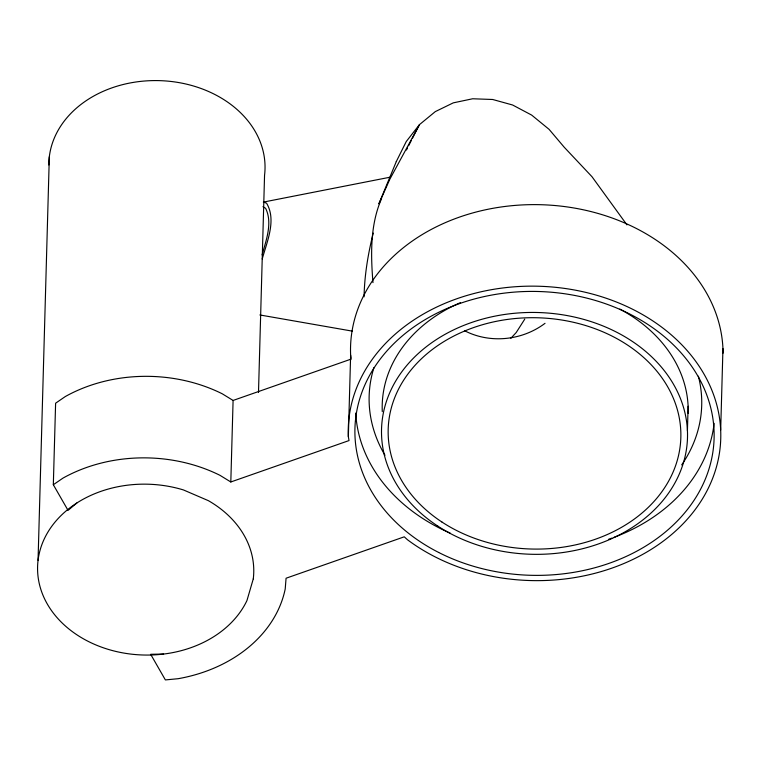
<?xml version="1.0" encoding="UTF-8"?>
<svg xmlns="http://www.w3.org/2000/svg" width="761" height="761" viewBox="0 0 761 761"><rect width="100%" height="100%" fill="white"/><g stroke="black" fill="none" stroke-linecap="round" stroke-linejoin="round"><path stroke-width="1.14" d="M364.062 296.838C364.49 275.32 368.01 253.936 373.242 233.104M38.05 560.343L49.322 156.766M76.851 502.983L68.043 510.365L53.327 484.738L55.61 403.206L65.275 396.567A141.394 111.724 1.6 0 1 222.26 393.798L233.094 400.448L351.287 359.04M723.064 353.19A186.302 147.206 1.6 0 0 533.09 204.623A186.302 147.206 1.6 0 0 350.631 355.14L348.348 436.671L349.014 440.571L230.811 481.979L233.094 400.448M258.493 392.514L264.552 175.296A108.119 85.432 1.6 0 0 162.045 80.733A108.119 85.432 1.6 0 0 48.828 164.975M687.43 430.697L688.115 406.241M720.677 430.117L722.95 348.586M262.117 254.925C266.103 240.219 272.809 222.954 265.627 208.324L262.954 206.697M262.231 258.997C266.978 241.646 276.709 220.043 266.559 203.168L263.363 202.103L389.784 177.265M381.594 198.545C370.093 224.752 370.683 254.535 372.976 282.607M406.46 149.993L407.535 147.891M408.619 145.779L411.32 140.5M412.405 138.388L419.425 124.671L435.311 111.601L453.28 102.859L472.657 98.768L492.69 99.491L512.619 105.008L531.663 115.092L549.1 129.36L564.253 147.263L591.991 176.714L626.94 224.876M524.757 319.135L516.205 332.538L510.821 338.303M53.327 484.738L63.001 478.098A141.394 111.724 1.6 0 1 219.986 475.33L230.811 481.979M545.028 323.32C522.284 340.509 490.103 343.915 464.667 330.769M163.577 654.06L150.668 654.289L165.375 679.925L178.15 678.698A141.394 111.724 1.6 0 0 285.213 588.966L286.069 578.227L404.262 536.819L407.554 539.806A186.302 147.206 1.6 0 0 699.036 504.163A186.302 147.206 1.6 0 0 576.305 290.35A186.302 147.206 1.6 0 0 348.348 436.671M259.872 314.959L352.257 331.121M350.631 355.14L351.125 358.07M698.379 376.191A166.345 131.434 1.6 0 1 681.675 464.914M384.98 455.259A166.345 131.434 1.6 0 1 373.955 367.573M382.279 411.625A153.037 120.923 1.6 0 1 460.5 302.602M619.835 309.071A153.037 120.923 1.6 0 1 688.172 413.356M714.122 423.325A179.653 141.955 1.6 0 1 614.127 537.295M611.93 538.103A179.653 141.955 1.6 0 1 608.6 539.283M450.208 533.119A179.653 141.955 1.6 0 1 355.729 413.08M253.28 578.874L246.954 600.543A108.119 85.432 1.6 0 1 107.872 649.266A108.119 85.432 1.6 0 1 44.385 538.674A108.119 85.432 1.6 0 1 183.468 489.951L208.39 500.671A108.119 85.432 1.6 0 1 253.28 578.874M396.281 161.598L378.892 203.824L389.898 179.082L419.425 124.671L406.25 141.546L396.281 161.598M438.659 552.457A179.653 141.955 1.6 0 0 713.999 440.857A179.653 141.955 1.6 0 0 450.883 306.873A179.653 141.955 1.6 0 0 438.659 552.457M437.775 526.079A153.037 120.923 1.6 0 0 685.556 454.346A153.037 120.923 1.6 0 0 480.21 319.753A153.037 120.923 1.6 0 0 437.775 526.079M441.979 522.056A146.378 115.662 1.6 0 0 678.983 453.432A146.378 115.662 1.6 0 0 482.569 324.7A146.378 115.662 1.6 0 0 441.979 522.056"/></g></svg>
